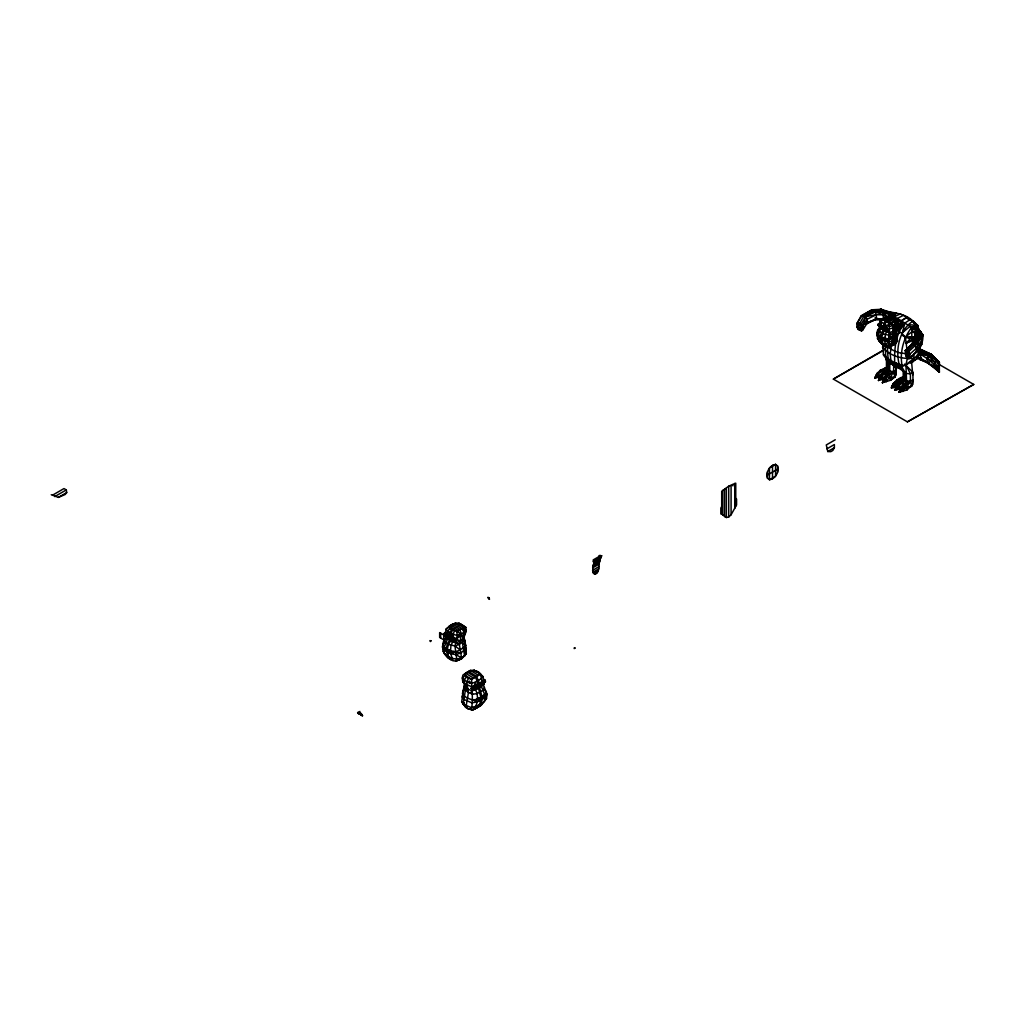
<?xml version="1.0" encoding="UTF-8"?>
<svg xmlns="http://www.w3.org/2000/svg" width="1025" height="1025" viewBox="0 0 1025 1025"><rect width="100%" height="100%" fill="white"/><g stroke="black" fill="none" stroke-linecap="round" stroke-linejoin="round"><path stroke-width="1.5" d="M599.317 555.742L600.688 555.601L593.257 559.893L593.59 562.405L600.676 558.305L600.688 555.601L599.317 555.512L599.317 556.396M885.036 330.473C887.137 331.421 884.703 329.576 885.228 330.729M903.14 366.104L905.933 364.823L919.553 353.83L920.348 346.565L919.579 346.104L920.348 346.565L919.553 353.83L917.503 358.302L910.802 363.247M883.358 310.895C894.825 313.022 908.483 313.612 915.645 324.387L910.469 319.416L904.896 323.042L901.744 335.021L905.395 337.123L913.48 338.686L913.775 340.159L906.19 343.093M442.326 646.852L443.787 649.722L450.795 653.771L460.251 649.927L465.683 645.596C463.249 632.118 464.953 641.278 455.894 642.572L452.691 641.817L447.579 638.87L446.272 637.012C438.188 645.929 444.504 660.318 456.035 661.125L461.404 658.832L466.337 653.643L464.197 637.883M901.795 369.09L895.299 367.117L891.173 363.298L890.174 353.804L891.558 344.554M883.588 329.794L881.321 332.907L880.513 337.058L881.218 338.173L884.216 330.473L884.562 324.477L886.458 321.709L893.313 317.981L894.62 318.98M893.8 318.506L892.365 317.43L885.51 321.158L883.742 324.002L883.307 329.947L879.322 323.439C880.821 318.852 886.113 315.662 890.892 316.584L896.683 320.172L897.054 322.478L895.927 328.974L892.467 334.163L892.301 344.054L896.734 337.058L897.413 341.107L894.889 344.272L887.906 347.501C879.245 345.297 872.531 332.01 880.321 327.616C879.796 324.618 879.463 327.987 880.321 327.513M601.931 555.729C596.678 560.688 602.047 571.168 594.769 574.205L592.886 572.219L592.77 566.236L594.09 562.917L600.24 559.368L600.676 557.087L593.257 561.367M896.363 337.058L896.414 332.472M905.933 379.698L905.203 380.121L905.203 372.69L901.744 366.732L900.129 367.667C894.799 352.023 898.374 330.204 913.185 320.979L917.503 325.22L917.272 327.385L920.847 332.202L920.296 337.635L916.337 348.333L916.337 352.139L908.816 358.686C916.44 353.01 924.166 344.912 922.692 334.637L915.376 328.064L918.746 331.754L918.502 336.777L915.184 345.566L908.816 351.498L908.816 358.686L906.331 356.841L905.229 350.627L912.532 343.606L916.722 335.918L916.645 331.293L915.376 328.064L913.057 326.603L911.571 327.462C903.512 338.096 899.617 352.305 902.064 365.541L898.951 367.924L896.516 366.527M882.704 344.31L883.422 354.778L887.253 360.223L895.299 367.117L895.299 365.822L892.877 364.413M916.709 350.934L919.553 353.83L920.027 344.362M455.894 642.572L457.24 635.423L456.804 631.541L463.467 627.697L465.837 627.428L466.196 630.247L462.39 642.585L464.632 655.974L456.035 661.125L456.727 659.19L454.933 645.942L455.894 642.572L459.341 644.353L461.545 657.755L459.264 660.074M880.501 327.718L880.449 327.013L878.361 329.358L879.399 331.459L882.371 333.497L888.662 335.265L892.467 334.163L893.288 325.399L892.134 322.657L894.979 320.492L894.774 318.826L887.932 322.555M483.493 685.405L487.042 694.168L486.516 698.499L481.161 705.251L473.217 709.838L471.205 709.672C473.729 699.614 471.282 689.415 471.705 679.357L480.571 674.245L482.839 676.551L483.813 679.588L482.096 682.009L481.378 686.417L485.004 695.373L485.876 692.823M879.873 325.348L878.194 325.22L878.579 323.759L880.475 324.4L882.051 327.154L878.22 324.912L878.579 323.759L879.309 325.45M450.692 639.049L451.115 633.117L452.589 630.029L461.75 624.75L463.403 626.019M483.39 684.931L483.608 684.29L482.724 685.212L483.749 682.855L483.967 684.341M885.113 344.708L885.741 356.764L887.253 360.223L894.825 365.4L900.129 367.667C895.671 361.928 888.329 360.147 883.422 354.778L888.073 358.648L891.173 363.298M896.222 322.427L896.901 324.925L892.942 327.936L889.2 329.025L885.882 328.243L883.447 326.168L880.923 326.911L881.231 328.743C878.733 330.306 878.617 338.455 877.887 334.329L877.618 333.804M463.915 637.947L465.683 645.596L462.39 642.585L462.313 639.792L465.414 633.078L465.619 630.26M482.685 703.048L481.161 705.251L474.947 708.839L471.205 709.672L467.836 708.698L465.76 707.404L461.66 701.741L464.325 685.687L462.403 693.643C465.401 699.063 472.358 699.076 477.278 701.843L482.019 699.396L479.405 697.794M912.75 374.907L911.571 361.722L913.877 358.173L913.877 353.83M907.099 350.46L905.395 337.123L911.814 331.831L916.645 331.293L920.847 332.202L921.731 344.451L920.335 345.015M462.429 625.468L460.673 624.135L451.525 629.414L450.142 632.553L449.667 640.087L447.374 643.905L445.965 649.709L444.427 647.531M445.491 633.54L447.297 635.359L447.925 638.665L445.337 636.807L445.093 634.27M463.121 693.169L463.377 690.312M896.491 367.104L894.992 376.828L890.469 380.301L882.435 382.709C883.998 375.944 890.738 373.202 896.196 370.127L895.799 367.757L896.196 374.599L894.992 376.816L890.469 380.301L889.38 375.483L880.347 370.268L876.952 373.446L874.786 378.238L881.385 376.38M905.229 354.227L909.918 357.699L909.918 354.099L916.337 348.333L915.184 345.566L920.296 337.635L920.847 332.202M451.205 640.523C452.32 637.114 454.498 643.559 451.205 640.523L450.218 638.998L451.436 638.075M879.604 324.528L881.257 326.104L881.833 328.769L879.002 326.86L879.604 324.528L878.476 324.002L879.002 324.746M445.132 634.936L445.209 634.18L443.863 634.501L445.132 634.936L445.439 633.578L445.157 634.706L444.812 633.847M476.689 687.813C473.627 687.25 475.664 690.504 476.881 687.724L477.906 686.724L475.754 685.815M877.31 338.34C880.27 342.632 883.909 346.988 889.559 347.321L888.547 339.57L889.508 323.464L882.461 319.39L880.334 321.043L886.625 325.668L889.726 326.475L893.288 325.399L897.054 322.478L894.979 320.492L886.625 325.668L885.882 328.243M889.175 370.025L888.444 370.448L888.726 360.544M884.793 330.46L883.896 329.179L886.048 328.461L887.573 329.371L888.15 331.754L884.831 331.101L883.896 329.179M451.794 640.587L451.705 640.958M446.695 638.434L444.85 640.125L445.567 642.432L448.399 644.494L454.933 645.942L459.341 644.353L461.558 633.988L466.196 630.247L463.467 627.697L463.39 625.698L459.033 623.187L452.96 623.93L446.157 629.017L445.529 632.31L446.823 634.449L450.885 635.91L449.424 636.832L449.898 637.781L455.049 640.958L456.612 640.727L453.473 636.948L449.424 636.832L454.024 639.152L455.049 640.958L456.612 640.727L455.138 639.818L455.625 641.163L454.921 640.587M477.906 686.724L476.74 689.12L473.05 690.466L472.615 688.326L475.228 685.789M482.942 685.02L483.48 684.29L483.057 685.11M879.283 325.617L878.22 324.912M885.382 355.521L886.458 360.006L886.458 367.424L881.679 371.037L882.423 373.318L874.786 378.238L876.952 374.766M885.702 356.7L887.086 362.235L887.086 369.666L880.731 375.637L878.527 380.454L885.177 378.571M894.851 342.581L895.389 323.964L893.89 321.696M445.324 636.666C447.694 639.562 445.209 632.873 445.222 636.282M913.352 343.401L911.814 336.789L911.814 331.831L913.48 328.743L913.057 326.603L917.272 327.385L922.692 334.637L921.731 340.851L916.337 348.333M856.913 327.103L862.935 329.807L862.935 326.206L856.913 323.503L862.358 315.059L865.753 316.597L867.24 319.172L867.24 322.978L862.935 329.807L861.525 330.972L858.322 329.537L856.913 327.103L856.913 323.503L860.872 316.302L873.531 310.818C888.457 311.6 901.321 320.684 913.48 328.743L917.272 327.385L922.692 334.637L921.731 340.851L918.746 331.754M905.344 387.296L911.597 386.412L912.955 379.801C907.125 382.632 900.962 385.784 899.117 392.28L907.087 389.897L912.955 384.273L912.955 372.382L904.627 364.067M473.691 678.204L465.568 673.233L462.89 675.091L462.301 678.05L466.734 681.92L471.013 683.38L474.857 682.394L481.084 678.806L482.839 676.551L478.803 672.336L474.088 670.273L470.462 670.414L465.568 673.233L465.222 675.385L471.705 679.357L468.553 678.255L466.734 681.92L468.438 692.605L466.144 706.046L467.836 708.698L473.217 709.838M883.127 343.823L882.538 347.449C890.52 356.29 902.372 359.416 913.877 358.173M484.594 689.838L486.388 691.849L484.389 701.638L476.33 706.289L470.988 707.455L463.133 704.201L465.773 687.839L463.928 680.216L466.465 676.974L465.222 675.385L462.301 678.05L462.685 681.177L468.438 692.605L472.858 694.207L477.137 693.618L483.339 690.017L484.453 687.467M766.828 475.369C767.148 470.411 770.288 465.081 775.566 464.402L777.552 465.927C779.538 471.602 775.553 478.906 769.467 479.764L767.482 478.239L766.828 475.369L778.206 468.797M464.632 655.974L465.991 648.722L465.363 645.366L465.401 647.838M482.019 699.396L481.161 703.778L476.933 707.698M446.08 648.915L447.041 650.414L448.399 644.494L450.936 640.42M894.825 365.4L891.238 361.031L895.299 367.117L894.825 365.4C894.069 351.024 894.876 334.573 904.896 323.042M878.784 335.675L880.257 337.545L880.783 336.917M447.579 638.87L443.928 647.8L443.287 645.391M901.744 390.768L899.117 392.28C900.296 387.578 905.216 385.618 906.548 380.903L905.933 364.823L907.471 357.879M600.24 559.368L599.484 562.353L592.77 566.236M917.426 358.366L919.886 359.468L920.911 357.904L919.886 351.844L920.476 349.384L930.828 354.022L939.348 362.338L939.361 372.19L933.737 366.912L919.886 357.571M917.503 354.061L917.503 358.302L918.208 355.368L917.503 358.302L905.933 364.823L902.064 365.541L895.363 362.863L902.064 365.541M920.348 346.553L918.925 352.433L920.348 346.565L919.579 346.104M446.131 637.153L445.619 636.563L446.106 637.345M895.965 325.976L897.413 341.107L889.559 347.321M462.313 639.792L464.44 632.322L463.467 627.697L456.804 631.541L449.885 628.466L448.63 626.531L450.808 625.173L446.157 629.017L449.911 635.346L449.296 635.705M446.823 634.449L447.707 631.157L449.885 628.466L459.033 623.187L465.837 627.428L463.39 625.698L454.242 630.977L452.435 637.691L456.138 638.434L459.725 641.278M466.529 673.002L468.617 671.478L476.727 676.449C479.354 683.137 479.585 690.158 482.275 696.885L481.417 698.268C478.444 691.363 478.508 683.88 475.536 677.141L467.413 672.169L465.491 673.592L470.462 670.414L478.572 675.385M895.914 319.928L900.988 320.812L902.525 322.478L898.976 324.31L897.58 330.024L895.299 329.486L901.757 333.215L905.395 337.123L913.48 338.686L906.19 343.401L911.814 336.789L914.8 336.994L914.8 332.933L916.645 331.293L913.48 328.743M480.93 685.302L483.915 681.151L484.095 684.418L481.058 686.519L480.93 685.302L482.775 684.328L482.724 685.212M600.24 558.561L600.676 557.087M858.322 329.537L858.322 322.337L861.525 323.772L862.935 326.206L865.753 316.597L875.03 311.843C881.359 311.831 889.879 311.088 894.12 316.827L900.68 313.765M880.347 370.268L879.693 372.485L880.347 370.268L886.458 367.424L887.086 369.666L889.79 371.229L893.659 371.588L894.992 376.828L888.726 377.713M917.503 358.302L919.579 351.28M486.388 691.849L482.621 697.487C480.328 695.552 475.933 701.279 472.525 699.844M888.816 317.199L889.508 314.906L891.865 312.715L880.577 309.14M462.749 694.386L462.019 696.795L463.71 699.345L471.948 702.881L477.278 701.843L480.494 699.358L480.02 704.431L475.587 708.48M891.071 318.749L891.955 315.931L896.363 313.022L894.12 316.827L890.43 315.252L889.123 317.314M455.049 640.958L455.625 639.164L454.523 639.562M893.262 385.067C891.558 384.247 899.655 376.688 903.217 377.11L903.666 377.367M897.17 387.322C895.478 387.168 901.808 380.672 903.845 379.34L903.845 371.908L898.951 367.924L901.744 366.732M907.573 357.763L907.573 350.563L913.852 344.579L916.722 335.918L914.8 332.933L911.814 331.831L911.571 327.462L917.503 325.22L918.938 331.754M443.838 634.078L445.452 632.322L448.143 636.602L443.838 634.078L444.466 633.002M887.676 329.832L888.624 331.152L888.214 330.063L889.508 330.857L888.175 330.985L888.649 329.576L886.766 327.705L883.486 327.09L883.652 328.218L888.175 330.985L889.508 330.857L888.649 329.576L887.304 330.153L883.665 328.09L884.562 324.477M481.955 699.447L484.735 696.692L485.132 697.308L481.955 699.447L481.455 698.845L480.956 700.011L478.06 698.332M920.296 345.63L921.244 342.85M878.194 325.22L879.36 324.182M473.473 687.673L472.833 689.133L471.244 688.339L471.615 687.685L472.794 687.954L471.244 688.339L473.063 688.71L471.795 687.89L473.178 688.403L472.256 687.339L474.601 685.02L479.047 684.674L472.833 689.133L471.615 687.685L473.896 688.121L474.024 687.237L479.047 684.674L477.573 683.765L475.651 685.802L471.615 686.763L464.351 683.432L462.685 681.177L465.888 685.866M898.707 320.287L902.525 322.478L902.641 324.887L899.924 329.038L897.58 330.024L895.197 329.281M881.679 322.811L880.654 325.284L883.447 326.168L881.884 326.796M735.758 505.966L735.758 483.185L728.724 486.183L721.702 491.295L721.702 514.076L726.366 517.51L728.724 516.984L731.081 514.793L736.565 504.915L736.565 499.008L735.758 498.445M920.181 350.614L929.521 354.97L931.072 354.56L938.042 362.709L939.348 362.338L930.828 354.022L928.214 355.931L927.074 358.596L927.074 362.222L939.361 372.19L938.042 361.197L930.828 354.022L920.181 350.614L938.042 361.197L939.348 362.338L939.348 365.348L938.042 365.72M880.052 327.218L879.322 323.439L882.333 319.082L887.932 316.418L882.461 319.39L883.986 317.942M483.928 681.638L485.312 681.522L480.238 683.983L483.595 679.831L485.363 680.779L485.376 681.894L484.031 682.381L484.928 680.036L485.376 681.894L484.031 682.381M481.494 682.073L480.507 684.341L483.595 681.715M481.417 683.355L482.506 680.856L484.774 680.395M482.48 682.368L483.595 679.831L484.261 681.74L482.839 682.086M878.566 380.429L880.206 376.662L884.139 372.459L889.79 371.229L889.79 363.798L887.086 362.235L886.458 360.006M898.002 385.977C889.175 390.512 890.277 386.092 896.222 381.274L896.298 382.082M480.879 697.397L484.838 694.822L480.635 698.64L480.136 697.961L478.662 699.447L478.175 698.768M895.389 320.248L898.028 321.773L898.976 324.31L897.541 328.308L895.927 329.358L899.924 329.038L902.641 324.887L898.976 324.31L895.363 326.783L896.273 331.19L892.544 338.25L884.537 341.03L878.284 337.417L876.849 334.97M904.473 388.091L899.117 392.28L901.283 387.488L902.205 388.027L902.961 391.473L902.205 391.037M893.659 364.157L893.659 371.588L890.123 377.764L882.435 382.709L889.79 371.229L885.472 373.228L886.215 375.496L878.527 380.454L880.731 375.637L881.654 376.162L882.41 379.609L881.192 378.904M893.211 371.332L885.574 378.417L882.435 382.709L884.652 377.892L885.574 378.417L886.113 381.748L886.817 381.338M900.873 382.12L900.129 383.542L899.027 382.902L891.366 387.86L893.582 383.042L894.505 383.581L895.248 387.027L894.505 386.592M895.376 389.91L897.49 385.31L898.413 385.836L899.168 389.282L895.286 390.128L897.49 386.63M452.691 641.817L450.949 645.532L450.526 650.952L451.064 651.913L451.589 651.106L452.115 652.067L453.703 651.4M362.081 714.797L359.442 712.542L358.891 713.631L357.635 712.772L360.416 712.823L362.555 715.745L358.891 713.631L362.555 715.745L361.556 714.886M473.64 687.993L474.024 687.237M889.123 317.814L890.43 315.252L896.363 313.022M887.253 360.223L888.073 358.648L887.304 346.681C892.596 350.512 899.271 353.907 905.946 353.33M459.956 630.439L461.558 633.988L456.138 638.434L463.518 635.18L466.196 630.247M721.702 506.568L720.882 508.054L720.882 513.973L721.702 514.076M826.944 448.835L834.376 444.542L834.376 447.694L832.838 450.475L830.801 451.666L827.764 451.512L826.278 444.952L835.247 439.776M888.521 329.717L885.523 327.308L885.228 328.423M445.798 633.181L445.516 634.808L448.143 636.602L447.259 634.398M862.358 315.059L872.044 309.781L881.205 309.319L890.687 313.817L882 310.537L873.531 310.818L864.049 315.828L859.924 323.054L859.924 330.255M478.483 680.305L478.688 683.111L481.378 686.417L475.6 689.761L477.137 693.618L477.573 699.012L477.009 699.998L476.446 699.204L475.882 700.178L474.191 699.575M879.258 324.477L878.476 324.002L880.475 324.4L879.745 325.604L882.051 327.154L881.257 325.348M913.852 344.579L918.502 336.777L916.645 331.293M904.486 389.192L906.753 387.36L910.418 381.262L910.418 373.843L905.933 364.823M485.132 697.308L487.042 694.168M862.935 326.206L867.24 319.172L876.324 314.739L883.473 314.842L887.214 317.468M864.062 326.924L861.525 330.972L861.525 323.772L865.753 316.597L876.324 314.739L876.324 318.737L865.753 324.22L876.324 318.737L883.473 318.916L882.781 311.754L881.205 309.319L878.284 309.947M896.478 334.534L897.234 337.34L892.839 340.646L889.764 345.528L885.382 344.631L878.861 340.864L877.208 333.023L879.399 331.088M463.607 647.992L465.991 648.722L460.776 653.028L450.001 650.734L449.539 651.439L444.056 647.211L442.915 644.482L445.837 641.612M880.936 335.982L878.284 337.417L880.488 338.199L882.371 343.196L885.869 346.386M881.231 328.743L889.328 332.536L892.608 331.639L896.901 324.925M891.366 387.86L894.505 383.581L903.217 377.11L903.217 371.165M451.269 626.07L455.574 623.136L458.521 623.751M900.616 321.376L906.933 317.366L909.957 320.453M919.438 346.886L915.184 353.189L921.731 344.451M358.609 712.49L357.968 713.426L357.853 712.452L358.878 713.336M358.776 713.49L359.442 712.542M359.724 713.797L360.416 712.823L360.044 713.938M361.312 715.219L361.889 714.412L361.133 714.707M362.299 715.245L361.389 715.45M883.665 337.481L880.744 339.07L882.371 343.196L881.961 339.044L884.165 340.146L886.484 346.681L887.906 347.501L894.889 344.272M880.513 310.293L881.205 309.319M911.597 386.412L910.418 381.262L906.548 380.903L903.845 379.34L898.284 380.621L895.03 385.208L894.505 383.581M463.684 635.474L465.414 633.078L465.26 630.285M887.086 369.666L881.679 371.037L877.874 373.971L874.786 378.238L876.952 373.446L877.874 373.971L878.617 377.418L877.413 376.713M899.117 392.28L902.205 388.027L910.418 381.262M878.527 380.454L881.654 376.162L885.472 373.228M906.548 380.903C900.924 382.248 885.023 397.892 902.974 385.169L902.205 382.889L903.845 379.34L903.217 377.11L898.553 379.891M450.833 636.461L449.898 637.781L449.757 636.397L451.09 637.845M452.473 638.28L453.473 636.948L452.947 638.472M454.805 640.279L455.625 639.164M483.275 684.879L478.688 683.111L477.573 683.765L478.239 684.085M481.981 683.995L478.675 687.583M886.945 376.547L885.164 374.894M52.531 495.178L63.986 488.566L66.317 489.912L66.715 492.577L65.113 494.524L58.374 497.394L51.25 494.729M878.284 337.417L880.155 335.162M484.594 700.767L486.516 698.499M884.447 327.193L883.665 328.09L883.486 327.09L884.793 328.128M884.652 328.295L885.523 327.308M885.882 328.705L886.766 327.705L886.292 328.884M887.906 330.409L888.649 329.576M464.146 640.625L459.341 644.353M463.518 635.18L465.414 633.078M898.284 380.621L899.027 382.902L895.248 387.027L899.053 382.914M890.482 337.481L888.56 339.583L889.764 345.528L897.413 341.107L896.298 338.327L897.234 337.34L895.222 336.7L888.547 339.57L884.383 338.827L878.425 335.393L877.208 333.023M466.337 653.643L461.404 658.832L466.337 653.643L465.747 651.426M905.229 350.627L906.331 349.64L908.816 351.498L909.918 354.099L905.229 350.627L912.532 343.606L915.171 337.161L914.8 332.933M895.222 336.7L897.106 334.932L896.363 332.318M887.176 339.326L884.754 339.557L884.383 338.827L886.292 331.664L883.883 326.975M887.304 376.137L884.652 379.224L884.652 377.892M890.738 333.471L888.662 335.265L897.413 341.107L894.684 342.504M901.116 378.904L903.217 377.11M894.812 324.348L897.054 322.478M930.828 355.829L931.917 354.945L920.476 349.384L931.917 354.945L932.519 357.93M901.757 333.215L910.046 326.386M482.275 696.885L484.389 695.168M880.142 375.15L882.423 373.318M477.24 685.763L476.151 684.521L471.244 688.339M477.061 685.558L478.688 684.252L478.432 685.699L477.483 684.38M478.278 685.289L479.047 684.674M885.382 344.631L888.842 341.889L892.839 340.646M928.214 357.751L927.074 358.596L919.886 353.753M928.214 361.389L927.074 362.222L919.886 359.468L928.214 363.209L935.043 368.052L936.543 367.642M929.521 362.248L928.214 363.209L922.859 359.89M896.619 328.512L892.608 331.639M455.1 623.853L451.512 624.866L452.96 623.93M883.012 369.551L886.458 367.424M887.932 316.418L880.334 321.043L882.768 319.71M906.933 317.366L901.244 320.722M882 310.537L872.044 309.781L860.872 316.302L866.637 313.586M881.474 343.785L882.384 343.247L880.36 342.004L882.909 344.605M885.702 337.392L881.654 339.595L880.808 339.108L881.346 342.606L883.217 345.002L884.267 344.4M54.735 496.6L66.317 489.912M58.374 497.394L66.715 492.577M937.862 363.721L973.75 384.439L907.407 421.852L833.363 379.109L882.423 350.64M888.444 363.017L889.175 362.594M898.618 364.208L899.553 363.67M448.912 626.98L455.574 623.136L451.512 624.866M451.5 632.899L452.435 637.691M445.939 637.012L446.682 636.589M905.203 372.69L905.933 372.267M447.707 631.157L453.55 634.526L457.24 635.423L459.802 633.95M912.955 372.382L910.418 373.843L906.548 373.472L903.845 371.908M450.013 639.882L447.861 637.64M451.705 640.651L452.999 639.908M446.426 648.197L443.787 649.722L444.555 654.078L447.412 655.987L451.756 658.229L456.727 659.19L461.545 657.755L455.779 654.616L450.795 653.771L447.887 651.464L448.438 656.577L450.859 659.652M446.272 649.081L450.526 650.952L444.056 647.211M593.437 564.532L599.843 560.829M446.772 651.452L447.412 655.987L449.834 659.062M592.617 567.876L598.767 564.327M450.244 650.632L447.553 652.195L444.132 649.081L443.787 649.722L442.915 644.482M592.514 570.374L598.984 566.633M454.767 651.477L450.795 653.771L452.883 660.625M592.886 572.219L598.779 568.811M593.347 573.334L598.369 570.438M594.026 573.744L598.126 571.386M359.211 713.579L357.635 712.772L359.942 711.44M456.035 661.125L458.7 659.587M827.764 451.512L834.376 447.694M907.407 421.852L973.75 384.439M884.524 317.686L885.741 316.994M833.363 379.109L882.743 350.832M882.192 379.481L882.897 379.083M884.357 345.668L885.408 345.066M886.484 346.681L887.407 346.155M896.952 379.852L905.998 385.08L906.753 387.36L902.73 389.654L902.205 388.027M887.906 347.501L892.66 344.797M447.963 636.166L449.911 635.346L446.964 636.423M884.037 320.312L890.892 316.584L896.683 320.172M880.091 327.359L880.923 326.911M885.241 330.588L886.305 330.012M888.508 338.865L884.537 341.03L888.918 341.863M896.145 337.93L896.965 337.327M881.462 337.609L884.383 338.827L881.462 337.609L881.846 338.468L883.896 338.609M892.467 334.163L894.992 332.817M897.106 318.544L903.384 315.328L905.626 316.917M477.573 699.012L480.815 697.359M867.24 322.978L875.03 319.826L882.781 319.877L875.03 317.827M901.923 388.232L898.413 388.847M902.641 324.887L895.581 327.5L895.363 326.783L896.196 331.126M864.049 315.828L875.03 311.843L883.473 314.842M457.24 635.423L461.558 633.988L456.804 631.541M868.175 322.093L875.03 319.826M481.596 682.945L480.61 683.15L482.006 683.637L480.238 683.983L478.688 683.111L482.096 682.009L480.571 674.245L478.803 672.336M455.779 654.616L460.776 653.028M913.057 326.603L917.503 325.22L919.169 331.037M892.134 322.657L889.508 323.464L891.442 324.489M930.828 354.022L938.042 362.709L938.042 361.197L935.043 362.03L927.074 358.596L933.737 363.901L939.361 372.19L938.375 368.462M481.929 682.804L483.364 682.419L482.506 680.856M475.6 689.761L472.115 690.671L468.271 689.377L464.338 685.892L463.941 688.685L468.438 692.605M451.743 637.973L452.051 636.538L455.484 639.357M889.508 314.906L891.904 314.406L891.865 312.715M911.571 361.722L913.185 361.594M905.395 337.123L911.814 336.789L915.428 338.762M910.226 336.866L911.814 336.789L913.48 338.686M891.66 363.721L889.79 363.798L892.365 364.042M916.709 357.904L920.911 357.904L916.44 357.417M895.914 324.195L898.976 324.31L896.452 322.99M443.863 634.501L445.849 634.577M907.881 324.758L917.503 325.22L918.221 329.73M887.663 317.045L890.379 317.225M472.794 687.954L471.948 687.903L473.896 688.121M447.208 635.295L448.04 635.41L446.708 635.936L448.361 636.217M895.799 319.954L900.988 320.812L896.427 320.184L902.525 322.478L896.273 320.761M881.192 326.053L881.961 326.206L880.821 326.578L882.256 326.873M920.847 334.24L922.692 334.637M446.913 635.18L444.735 634.206L445.452 632.322L446.439 634.783M920.911 354.086L928.214 355.931L935.043 362.03L939.361 372.19L938.234 369.769M880.488 325.604L879.04 325.079L879.617 323.58L880.923 325.95M446.362 636.845L448.04 637.422M881.936 327.795L880.462 327.257M447.297 649.683L450.001 650.734M895.927 329.358L897.58 330.024M476.523 685.93L476.151 684.521M892.403 325.002L893.288 325.399M914.62 323.849L917.503 325.22L918.016 329.845M920.296 337.635L916.722 335.918L915.171 337.161L911.379 344.643L912.532 343.606L915.184 345.566M883.217 345.002L884.818 345.784M445.491 634.219L446.131 634.539M475.19 686.507L474.985 685.456M919.886 351.844L928.214 355.931M465.76 707.404L461.66 701.741L464.312 703.15M900.053 326.257L901.692 327.206L896.286 326.155L895.581 327.5L899.924 329.038L898.118 326.232M904.627 337.866L905.549 338.404M880.718 336.943L881.667 337.494L878.425 335.393M880.744 339.07L881.654 339.595M878.374 375.598L877.874 373.971M880.206 376.662L880.731 375.637M882.166 377.789L881.654 376.162M886.087 380.044L885.574 378.417M898.938 387.463L898.413 385.836M900.77 388.526L901.283 387.488M876.196 376.021L876.952 376.457M488.694 598.075L489.502 599.343L489.232 598.318M452.666 637.947L455.062 640.356L454.664 642.521L451.282 641.342L450.218 638.998M480.52 673.976L476.715 671.055M480.712 675.257L482.839 676.551M468.528 681.856L471.013 683.38L469.36 681.1M474.127 671.234L474.088 670.273L480.571 674.245M466.465 676.974L468.553 678.255M475.472 688.07L476.189 688.505M474.703 700.267L477.278 701.843L474.947 708.839L473.832 708.16M461.66 701.741L464.325 703.368M480.046 704.559L481.161 705.251M477.612 705.969L478.88 706.75M476.266 706.75L477.535 707.532M464.761 705.687L467.336 707.276M872.044 309.781L875.03 311.843L876.324 314.739M929.521 354.97L938.042 361.197M454.933 645.942L460.251 649.927M474.088 670.273L476.317 672.003M449.424 636.832L450.129 637.409M887.317 330.857L889.328 332.536M881.346 328.833L879.232 326.347M908.893 319.595L906.741 317.699L913.185 321.427L914.71 323.938M931.072 354.56L939.348 362.338M470.731 692.131L472.858 694.207M931.366 364.183L935.043 368.052L935.043 366.553L933.737 366.912L933.737 363.901L935.043 362.03L935.043 363.542M476.843 687.749L476.753 688.339M442.89 651.195L448.143 657.896M882.781 311.754L887.522 317.25M462.108 629.209L464.44 632.322M913.185 320.979L915.312 324.81M880.475 324.4L881.333 326.373M446.387 633.258L447.361 635.692M446.452 636.922L446.4 637.422M893.659 371.588L894.979 376.828M484.928 680.036L485.376 681.894M474.857 682.394L475.382 684.662M913.288 337.34L913.775 340.159M899.027 382.902L899.386 385.451M906.753 387.36L907.087 389.897M911.571 327.462L911.891 330.281M919.553 347.59L919.553 353.83M906.331 349.64L906.331 356.841M898.951 331.588L898.951 333.407M896.196 367.155L896.196 374.599M893.582 383.042L893.582 384.375M777.552 465.927L777.552 472.423M772.517 465.273L772.517 478.88M767.482 471.731L767.482 478.239M734.746 483.39L734.746 508.362M732.888 484.466L732.888 485.914M731.081 485.504L731.081 514.793M728.724 486.183L728.724 516.984M726.366 488.22L726.366 517.51M724.572 489.271L724.572 516.741M722.715 490.334L722.715 515.306M597.357 571.822L597.357 572.719L594.769 574.205L594.769 573.321M596.063 572.578L596.063 573.603M440.673 633.168L440.673 638.075M574.512 647.672L574.167 648.556L575.281 648.107L574.512 647.672M488.592 597.678L488.284 598.305L488.002 597.28L488.592 597.678M489.207 598.203L488.899 598.831L488.618 597.793L489.207 598.203M485.363 680.779L484.505 682.278L485.363 680.779M430.961 640.779L430.423 641.599L429.898 640.638L430.961 640.779M775.566 464.402L769.467 467.925L769.467 479.764L775.566 476.241L775.566 464.402M443.671 634.898L439.648 632.579L439.648 637.473L443.761 639.856L443.671 634.898"/></g></svg>
